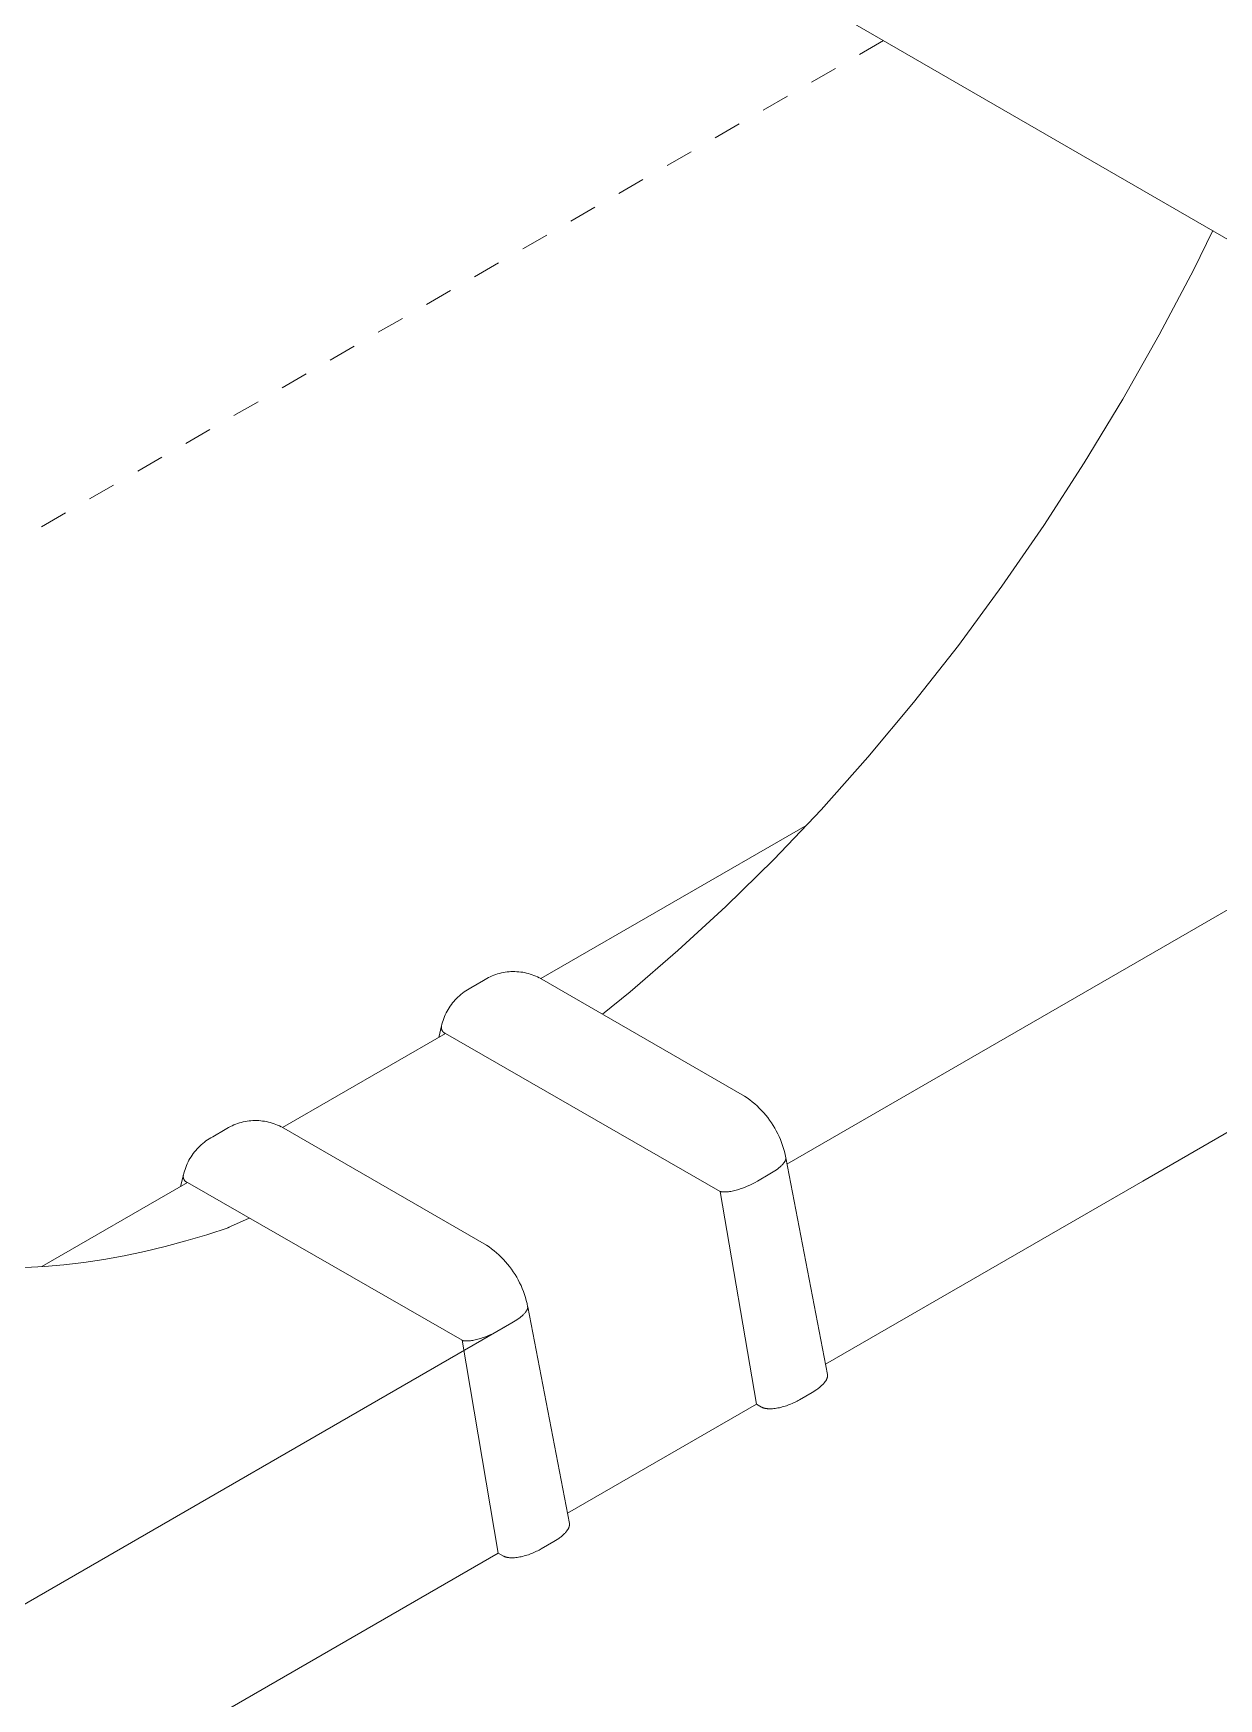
# Model space of a CAD drawing. Header units: inches. Extents: x -9 to 187, y -3 to 135.
# Drawn here: x 128.19 to 132.45, y 61.85 to 67.85 of the extents above; entities that cross this region are included whole.
import ezdxf

# ---------------------------------------------------------------- set-up
doc = ezdxf.new("R2010")
doc.units = ezdxf.units.IN
doc.linetypes.add('HIDDEN', pattern=[1.905, 1.27, -0.635])
doc.layers.add('ZANO_R', color=7, linetype='Continuous', lineweight=0)
doc.layers.add('ZANO_R_przerywana', color=250, linetype='HIDDEN', lineweight=0)

msp = doc.modelspace()

# ---------------------------------------------------------------- linework, layer by layer
at = {"layer": 'ZANO_R'}
for p, q in [((121.3166, 73.55779), (148.32482, 57.96459)), ((132.36477, 66.99988), (132.43392, 67.1392)), ((132.24106, 66.76477), (132.36477, 66.99988)), ((132.10966, 66.53211), (132.24106, 66.76477)), ((131.97108, 66.30299), (132.10966, 66.53211)), ((131.82586, 66.07834), (131.97108, 66.30299)), ((131.67461, 65.85917), (131.82586, 66.07834)), ((130.901, 63.77879), (134.57767, 65.90151)), ((131.51801, 65.64637), (131.67461, 65.85917)), ((131.3568, 65.44088), (131.51801, 65.64637)), ((132.18145, 63.71796), (135.27056, 65.50147)), ((131.19171, 65.24342), (131.3568, 65.44088)), ((131.02355, 65.05476), (131.19171, 65.24342)), ((130.8531, 64.8755), (131.02355, 65.05476)), ((130.0147, 64.44672), (130.97222, 64.99954)), ((130.68115, 64.70617), (130.8531, 64.8755)), ((130.50849, 64.54719), (130.68115, 64.70617)), ((130.33593, 64.39892), (130.50849, 64.54719)), ((129.82664, 64.45034), (129.83297, 64.45339)), ((129.83297, 64.45339), (129.8394, 64.45621)), ((129.8394, 64.45621), (129.84593, 64.45881)), ((129.84593, 64.45881), (129.85255, 64.46118)), ((129.85255, 64.46118), (129.85924, 64.46332)), ((129.85924, 64.46332), (129.86601, 64.46523)), ((129.86601, 64.46523), (129.87283, 64.4669)), ((129.87283, 64.4669), (129.87971, 64.46833)), ((129.87971, 64.46833), (129.88664, 64.46952)), ((129.88664, 64.46952), (129.8936, 64.47047)), ((129.8936, 64.47047), (129.90059, 64.47118)), ((129.90059, 64.47118), (129.9076, 64.47164)), ((129.9076, 64.47164), (129.91463, 64.47186)), ((129.91463, 64.47186), (129.92166, 64.47183)), ((129.92166, 64.47183), (129.92868, 64.47156)), ((129.92868, 64.47156), (129.93569, 64.47105)), ((129.93569, 64.47105), (129.94267, 64.47029)), ((129.94267, 64.47029), (129.94963, 64.46929)), ((129.94963, 64.46929), (129.95655, 64.46805)), ((129.95655, 64.46805), (129.96342, 64.46657)), ((129.96342, 64.46657), (129.97023, 64.46486)), ((129.97023, 64.46486), (129.97698, 64.4629)), ((129.97698, 64.4629), (129.98366, 64.46071)), ((129.98366, 64.46071), (129.99026, 64.4583)), ((129.99026, 64.4583), (129.99677, 64.45565)), ((129.99677, 64.45565), (130.00318, 64.45278)), ((130.00318, 64.45278), (130.00949, 64.44969)), ((129.72735, 64.3898), (129.73294, 64.39429)), ((129.73294, 64.39429), (129.73868, 64.39859)), ((129.73868, 64.39859), (129.74456, 64.40269)), ((129.74456, 64.40269), (129.75058, 64.40659)), ((129.75058, 64.40659), (129.75674, 64.41027)), ((129.75674, 64.41027), (129.76301, 64.41374)), ((129.76301, 64.41374), (129.80833, 64.4399)), ((129.80833, 64.4399), (129.81431, 64.44359)), ((129.81431, 64.44359), (129.82041, 64.44707)), ((129.82041, 64.44707), (129.82664, 64.45034)), ((130.01068, 64.44904), (130.74805, 64.02332)), ((130.23686, 64.31845), (130.33593, 64.39892)), ((129.67764, 64.32916), (129.68117, 64.3354)), ((129.68117, 64.3354), (129.68491, 64.34152)), ((129.68491, 64.34152), (129.68886, 64.34751)), ((129.68886, 64.34751), (129.69301, 64.35335)), ((129.69301, 64.35335), (129.69737, 64.35905)), ((129.69737, 64.35905), (129.70191, 64.3646)), ((129.70191, 64.3646), (129.70665, 64.36998)), ((129.70665, 64.36998), (129.71156, 64.3752)), ((129.71156, 64.3752), (129.71666, 64.38025)), ((129.71666, 64.38025), (129.72192, 64.38512)), ((129.72192, 64.38512), (129.72735, 64.3898)), ((129.64734, 64.23463), (129.65777, 64.27675)), ((129.65703, 64.27153), (129.65702, 64.27071)), ((129.65707, 64.27236), (129.65703, 64.27153)), ((129.65714, 64.27318), (129.65707, 64.27236)), ((129.65724, 64.274), (129.65714, 64.27318)), ((129.65737, 64.27482), (129.65724, 64.274)), ((129.65753, 64.27563), (129.65737, 64.27482)), ((129.65753, 64.27563), (129.65923, 64.28259)), ((129.65923, 64.28259), (129.66116, 64.2895)), ((129.66116, 64.2895), (129.66333, 64.29633)), ((129.66333, 64.29633), (129.66574, 64.30309)), ((129.66574, 64.30309), (129.66838, 64.30976)), ((129.66838, 64.30976), (129.67124, 64.31633)), ((129.67124, 64.31633), (129.67433, 64.3228)), ((129.67433, 64.3228), (129.67764, 64.32916)), ((129.0857, 63.91036), (129.67176, 64.24872)), ((129.65702, 64.27071), (129.65703, 64.26988)), ((129.65703, 64.26988), (129.65707, 64.26906)), ((129.65707, 64.26906), (129.65714, 64.26823)), ((129.65714, 64.26823), (129.65724, 64.26741)), ((129.65724, 64.26741), (129.65737, 64.2666)), ((129.65737, 64.2666), (129.65753, 64.26579)), ((129.65753, 64.26579), (129.65771, 64.26498)), ((129.65771, 64.26498), (129.65793, 64.26419)), ((129.65793, 64.26419), (129.65817, 64.2634)), ((129.65817, 64.2634), (129.65843, 64.26261)), ((129.65843, 64.26261), (129.65873, 64.26184)), ((129.65873, 64.26184), (129.65905, 64.26108)), ((129.65905, 64.26108), (129.6594, 64.26033)), ((129.6594, 64.26033), (129.65977, 64.2596)), ((129.65977, 64.2596), (129.66017, 64.25887)), ((129.66017, 64.25887), (129.66059, 64.25817)), ((129.66059, 64.25817), (129.66104, 64.25747)), ((129.66104, 64.25747), (129.66151, 64.25679)), ((129.66151, 64.25679), (129.66201, 64.25613)), ((129.66201, 64.25613), (129.66253, 64.25549)), ((129.66253, 64.25549), (129.66307, 64.25487)), ((129.66307, 64.25487), (129.66363, 64.25426)), ((129.66363, 64.25426), (129.66421, 64.25367)), ((129.66421, 64.25367), (129.66481, 64.25311)), ((129.66481, 64.25311), (129.66543, 64.25256)), ((129.66543, 64.25256), (129.66607, 64.25204)), ((129.66607, 64.25204), (129.66673, 64.25154)), ((129.66673, 64.25154), (129.6674, 64.25107)), ((129.6674, 64.25107), (129.66809, 64.25061)), ((129.66809, 64.25061), (129.6688, 64.25018)), ((129.6688, 64.25018), (129.66952, 64.24978)), ((129.66952, 64.24978), (129.67025, 64.2494)), ((129.67025, 64.2494), (129.671, 64.24905)), ((129.671, 64.24905), (129.67176, 64.24872)), ((129.67176, 64.24872), (130.66035, 63.68075)), ((130.74822, 64.02322), (130.75767, 64.01682)), ((130.75767, 64.01682), (130.7669, 64.01012)), ((130.7669, 64.01012), (130.7759, 64.0031)), ((130.7759, 64.0031), (130.78467, 63.99579)), ((130.78467, 63.99579), (130.79318, 63.98819)), ((130.79318, 63.98819), (130.80143, 63.98031)), ((130.80143, 63.98031), (130.80941, 63.97216)), ((130.80941, 63.97216), (130.81711, 63.96374)), ((128.89142, 63.91072), (128.89764, 63.91398)), ((128.89764, 63.91398), (128.90398, 63.91703)), ((128.90398, 63.91703), (128.91041, 63.91986)), ((128.91041, 63.91986), (128.91694, 63.92246)), ((128.91694, 63.92246), (128.92355, 63.92483)), ((128.92355, 63.92483), (128.93025, 63.92697)), ((128.93025, 63.92697), (128.93701, 63.92887)), ((128.93701, 63.92887), (128.94384, 63.93054)), ((128.94384, 63.93054), (128.95072, 63.93197)), ((128.95072, 63.93197), (128.95764, 63.93316)), ((128.95764, 63.93316), (128.96461, 63.93411)), ((128.96461, 63.93411), (128.9716, 63.93482)), ((128.9716, 63.93482), (128.97861, 63.93528)), ((128.97861, 63.93528), (128.98563, 63.9355)), ((128.98563, 63.9355), (128.99266, 63.93548)), ((128.99266, 63.93548), (128.99968, 63.93521)), ((128.99968, 63.93521), (129.00669, 63.9347)), ((129.00669, 63.9347), (129.01368, 63.93394)), ((129.01368, 63.93394), (129.02064, 63.93294)), ((129.02064, 63.93294), (129.02755, 63.9317)), ((129.02755, 63.9317), (129.03442, 63.93022)), ((129.03442, 63.93022), (129.04124, 63.9285)), ((129.04124, 63.9285), (129.04799, 63.92655)), ((129.04799, 63.92655), (129.05467, 63.92436)), ((129.05467, 63.92436), (129.06126, 63.92194)), ((129.06126, 63.92194), (129.06777, 63.9193)), ((129.06777, 63.9193), (129.07419, 63.91642)), ((129.07419, 63.91642), (129.0805, 63.91333)), ((129.08169, 63.91268), (129.81905, 63.48696)), ((130.81711, 63.96374), (130.82453, 63.95507)), ((130.82453, 63.95507), (130.83165, 63.94616)), ((130.83165, 63.94616), (130.83847, 63.93701)), ((130.83847, 63.93701), (130.84498, 63.92764)), ((130.84498, 63.92764), (130.85118, 63.91806)), ((130.85118, 63.91806), (130.85704, 63.90827)), ((128.79293, 63.84876), (128.79836, 63.85345)), ((128.79836, 63.85345), (128.80395, 63.85794)), ((128.80395, 63.85794), (128.80969, 63.86224)), ((128.80969, 63.86224), (128.81557, 63.86634)), ((128.81557, 63.86634), (128.82159, 63.87023)), ((128.82159, 63.87023), (128.82774, 63.87392)), ((128.82774, 63.87392), (128.83402, 63.87739)), ((128.83402, 63.87739), (128.87933, 63.90355)), ((128.87933, 63.90355), (128.88531, 63.90724)), ((128.88531, 63.90724), (128.89142, 63.91072)), ((130.85704, 63.90827), (130.86258, 63.89829)), ((130.86258, 63.89829), (130.86777, 63.88813)), ((130.86777, 63.88813), (130.87263, 63.87781)), ((130.87263, 63.87781), (130.87713, 63.86732)), ((130.87713, 63.86732), (130.88128, 63.85669)), ((130.88128, 63.85669), (130.88507, 63.84593)), ((128.74534, 63.78645), (128.74865, 63.79281)), ((128.74865, 63.79281), (128.75218, 63.79905)), ((128.75218, 63.79905), (128.75592, 63.80517)), ((128.75592, 63.80517), (128.75987, 63.81115)), ((128.75987, 63.81115), (128.76402, 63.817)), ((128.76402, 63.817), (128.76837, 63.8227)), ((128.76837, 63.8227), (128.77292, 63.82824)), ((128.77292, 63.82824), (128.77765, 63.83363)), ((128.77765, 63.83363), (128.78257, 63.83885)), ((128.78257, 63.83885), (128.78766, 63.84389)), ((128.78766, 63.84389), (128.79293, 63.84876)), ((130.88507, 63.84593), (130.8885, 63.83505)), ((130.8885, 63.83505), (130.89156, 63.82406)), ((130.89156, 63.82406), (130.89425, 63.81297)), ((130.89425, 63.81297), (130.89657, 63.8018)), ((130.8947, 63.79132), (130.89429, 63.79046)), ((130.89507, 63.79217), (130.8947, 63.79132)), ((130.8954, 63.793), (130.89507, 63.79217)), ((130.8957, 63.79381), (130.8954, 63.793)), ((130.89583, 63.79422), (130.8957, 63.79381)), ((130.89596, 63.79462), (130.89583, 63.79422)), ((130.89608, 63.79501), (130.89596, 63.79462)), ((130.89618, 63.7954), (130.89608, 63.79501)), ((130.89628, 63.79579), (130.89618, 63.7954)), ((130.89637, 63.79618), (130.89628, 63.79579)), ((130.89645, 63.79656), (130.89637, 63.79618)), ((130.89652, 63.79694), (130.89645, 63.79656)), ((130.89658, 63.79731), (130.89652, 63.79694)), ((130.89657, 63.8018), (130.89662, 63.80148)), ((130.89663, 63.79768), (130.89658, 63.79731)), ((130.89662, 63.80148), (130.89667, 63.80115)), ((130.89668, 63.79804), (130.89663, 63.79768)), ((130.89667, 63.80115), (130.89671, 63.80082)), ((130.89671, 63.79841), (130.89668, 63.79804)), ((130.89669, 63.80119), (131.04676, 63.02142)), ((130.89671, 63.80082), (130.89673, 63.80049)), ((130.89674, 63.79876), (130.89671, 63.79841)), ((130.89673, 63.80049), (130.89675, 63.80015)), ((130.89675, 63.79912), (130.89674, 63.79876)), ((130.89675, 63.80015), (130.89676, 63.79981)), ((130.89676, 63.79947), (130.89675, 63.79912)), ((130.89676, 63.79981), (130.89676, 63.79947)), ((128.71835, 63.69827), (128.72877, 63.7404)), ((128.72804, 63.73518), (128.72802, 63.73435)), ((128.72802, 63.73435), (128.72804, 63.73353)), ((128.72808, 63.736), (128.72804, 63.73518)), ((128.72804, 63.73353), (128.72808, 63.7327)), ((128.72815, 63.73683), (128.72808, 63.736)), ((128.72808, 63.7327), (128.72815, 63.73188)), ((128.72825, 63.73764), (128.72815, 63.73683)), ((128.72815, 63.73188), (128.72825, 63.73106)), ((128.72838, 63.73846), (128.72825, 63.73764)), ((128.72854, 63.73927), (128.72838, 63.73846)), ((128.72854, 63.73927), (128.73023, 63.74624)), ((128.73023, 63.74624), (128.73217, 63.75314)), ((128.73217, 63.75314), (128.73434, 63.75998)), ((128.73434, 63.75998), (128.73674, 63.76673)), ((128.73674, 63.76673), (128.73938, 63.7734)), ((128.73938, 63.7734), (128.74225, 63.77997)), ((128.74225, 63.77997), (128.74534, 63.78645)), ((130.83964, 63.74336), (130.79432, 63.7172)), ((130.84559, 63.74689), (130.83964, 63.74336)), ((130.85146, 63.75056), (130.84559, 63.74689)), ((130.85721, 63.75436), (130.85146, 63.75056)), ((130.86277, 63.75827), (130.85721, 63.75436)), ((130.86808, 63.76226), (130.86277, 63.75827)), ((130.87063, 63.76428), (130.86808, 63.76226)), ((130.87309, 63.7663), (130.87063, 63.76428)), ((130.87547, 63.76832), (130.87309, 63.7663)), ((130.87774, 63.77035), (130.87547, 63.76832)), ((130.87991, 63.77237), (130.87774, 63.77035)), ((130.88197, 63.77438), (130.87991, 63.77237)), ((130.88392, 63.77638), (130.88197, 63.77438)), ((130.88574, 63.77836), (130.88392, 63.77638)), ((130.88743, 63.78032), (130.88574, 63.77836)), ((130.88899, 63.78224), (130.88743, 63.78032)), ((130.88972, 63.7832), (130.88899, 63.78224)), ((130.89042, 63.78414), (130.88972, 63.7832)), ((130.89108, 63.78508), (130.89042, 63.78414)), ((130.8917, 63.786), (130.89108, 63.78508)), ((130.89229, 63.78692), (130.8917, 63.786)), ((130.89285, 63.78782), (130.89229, 63.78692)), ((130.89336, 63.78871), (130.89285, 63.78782)), ((130.89384, 63.78959), (130.89336, 63.78871)), ((130.89429, 63.79046), (130.89384, 63.78959)), ((128.21878, 63.40984), (128.74277, 63.71237)), ((128.72825, 63.73106), (128.72838, 63.73024)), ((128.72838, 63.73024), (128.72854, 63.72943)), ((128.72854, 63.72943), (128.72872, 63.72863)), ((128.72872, 63.72863), (128.72893, 63.72783)), ((128.72893, 63.72783), (128.72917, 63.72704)), ((128.72917, 63.72704), (128.72944, 63.72626)), ((128.72944, 63.72626), (128.72974, 63.72549)), ((128.72974, 63.72549), (128.73006, 63.72473)), ((128.73006, 63.72473), (128.7304, 63.72398)), ((128.7304, 63.72398), (128.73078, 63.72324)), ((128.73078, 63.72324), (128.73118, 63.72252)), ((128.73118, 63.72252), (128.7316, 63.72181)), ((128.7316, 63.72181), (128.73205, 63.72112)), ((128.73205, 63.72112), (128.73252, 63.72044)), ((128.73252, 63.72044), (128.73301, 63.71978)), ((128.73301, 63.71978), (128.73353, 63.71914)), ((128.73353, 63.71914), (128.73407, 63.71851)), ((128.73407, 63.71851), (128.73463, 63.7179)), ((128.73463, 63.7179), (128.73522, 63.71732)), ((128.73522, 63.71732), (128.73582, 63.71675)), ((128.73582, 63.71675), (128.73644, 63.71621)), ((128.73644, 63.71621), (128.73708, 63.71569)), ((128.73708, 63.71569), (128.73774, 63.71519)), ((128.73774, 63.71519), (128.73841, 63.71471)), ((128.73841, 63.71471), (128.7391, 63.71426)), ((128.7391, 63.71426), (128.73981, 63.71383)), ((128.73981, 63.71383), (128.74053, 63.71343)), ((128.74053, 63.71343), (128.74126, 63.71305)), ((128.74126, 63.71305), (128.74201, 63.7127)), ((128.74201, 63.7127), (128.74277, 63.71237)), ((128.74277, 63.71237), (129.73136, 63.1444)), ((130.66084, 63.68058), (130.66035, 63.68075)), ((130.66035, 63.68075), (130.79078, 62.91506)), ((130.66134, 63.68041), (130.66084, 63.68058)), ((130.66185, 63.68025), (130.66134, 63.68041)), ((130.66238, 63.68009), (130.66185, 63.68025)), ((130.66347, 63.6798), (130.66238, 63.68009)), ((130.66462, 63.67953), (130.66347, 63.6798)), ((130.66582, 63.67929), (130.66462, 63.67953)), ((130.66707, 63.67908), (130.66582, 63.67929)), ((130.66839, 63.67889), (130.66707, 63.67908)), ((130.66975, 63.67873), (130.66839, 63.67889)), ((130.67118, 63.6786), (130.66975, 63.67873)), ((130.67266, 63.67851), (130.67118, 63.6786)), ((130.67419, 63.67844), (130.67266, 63.67851)), ((130.67578, 63.6784), (130.67419, 63.67844)), ((130.67742, 63.6784), (130.67578, 63.6784)), ((130.67912, 63.67842), (130.67742, 63.6784)), ((130.68087, 63.67848), (130.67912, 63.67842)), ((130.68267, 63.67858), (130.68087, 63.67848)), ((130.68643, 63.67887), (130.68267, 63.67858)), ((130.69038, 63.6793), (130.68643, 63.67887)), ((130.69453, 63.67987), (130.69038, 63.6793)), ((130.69884, 63.68059), (130.69453, 63.67987)), ((130.70332, 63.68145), (130.69884, 63.68059)), ((130.70794, 63.68244), (130.70332, 63.68145)), ((130.71269, 63.68358), (130.70794, 63.68244)), ((130.71754, 63.68485), (130.71269, 63.68358)), ((130.72249, 63.68625), (130.71754, 63.68485)), ((130.72751, 63.68777), (130.72249, 63.68625)), ((130.73257, 63.6894), (130.72751, 63.68777)), ((130.73766, 63.69115), (130.73257, 63.6894)), ((130.74786, 63.69494), (130.73766, 63.69115)), ((130.75792, 63.69905), (130.74786, 63.69494)), ((130.76771, 63.70341), (130.75792, 63.69905)), ((130.77711, 63.70794), (130.76771, 63.70341)), ((130.786, 63.71256), (130.77711, 63.70794)), ((130.79432, 63.7172), (130.786, 63.71256)), ((132.18145, 63.71796), (131.03958, 63.05871)), ((128.88746, 63.54888), (128.96537, 63.58448)), ((128.66317, 63.48204), (128.73729, 63.50202)), ((128.73729, 63.50202), (128.81267, 63.52449)), ((128.81267, 63.52449), (128.89272, 63.55067)), ((128.37013, 63.42477), (128.44187, 63.43546)), ((128.44187, 63.43546), (128.51541, 63.4487)), ((128.51541, 63.4487), (128.58852, 63.4641)), ((128.58852, 63.4641), (128.66317, 63.48204)), ((129.81923, 63.48686), (129.82868, 63.48047)), ((129.82868, 63.48047), (129.83791, 63.47376)), ((129.83791, 63.47376), (129.84691, 63.46675)), ((129.84691, 63.46675), (129.85567, 63.45944)), ((129.85567, 63.45944), (129.86418, 63.45184)), ((129.86418, 63.45184), (129.87243, 63.44396)), ((129.87243, 63.44396), (129.88042, 63.43581)), ((129.88042, 63.43581), (129.88812, 63.42739)), ((128.15782, 63.4069), (128.22803, 63.41045)), ((128.22803, 63.41045), (128.29808, 63.41635)), ((128.29808, 63.41635), (128.37013, 63.42477)), ((129.88812, 63.42739), (129.89554, 63.41872)), ((129.89554, 63.41872), (129.90266, 63.4098)), ((129.90266, 63.4098), (129.90948, 63.40066)), ((129.90948, 63.40066), (129.91599, 63.39129)), ((129.91599, 63.39129), (129.92218, 63.3817)), ((129.92218, 63.3817), (129.92805, 63.37191)), ((129.92805, 63.37191), (129.93358, 63.36194)), ((129.93358, 63.36194), (129.93878, 63.35178)), ((129.93878, 63.35178), (129.94363, 63.34145)), ((129.94363, 63.34145), (129.94814, 63.33097)), ((129.94814, 63.33097), (129.95229, 63.32034)), ((129.95229, 63.32034), (129.95608, 63.30958)), ((129.95608, 63.30958), (129.95951, 63.29869)), ((129.95951, 63.29869), (129.96257, 63.2877)), ((129.96257, 63.2877), (129.96526, 63.27661)), ((129.96437, 63.25236), (129.96385, 63.25147)), ((129.96485, 63.25324), (129.96437, 63.25236)), ((129.9653, 63.25411), (129.96485, 63.25324)), ((129.96526, 63.27661), (129.96758, 63.26544)), ((129.9657, 63.25497), (129.9653, 63.25411)), ((129.96607, 63.25581), (129.9657, 63.25497)), ((129.96641, 63.25664), (129.96607, 63.25581)), ((129.96671, 63.25746), (129.96641, 63.25664)), ((129.96684, 63.25786), (129.96671, 63.25746)), ((129.96697, 63.25826), (129.96684, 63.25786)), ((129.96708, 63.25866), (129.96697, 63.25826)), ((129.96719, 63.25905), (129.96708, 63.25866)), ((129.96729, 63.25944), (129.96719, 63.25905)), ((129.96738, 63.25982), (129.96729, 63.25944)), ((129.96746, 63.2602), (129.96738, 63.25982)), ((129.96753, 63.26058), (129.96746, 63.2602)), ((129.96759, 63.26095), (129.96753, 63.26058)), ((129.96758, 63.26544), (129.96763, 63.26512)), ((129.96764, 63.26132), (129.96759, 63.26095)), ((129.96763, 63.26512), (129.96768, 63.2648)), ((129.96768, 63.26169), (129.96764, 63.26132)), ((129.96768, 63.2648), (129.96771, 63.26447)), ((129.96772, 63.26205), (129.96768, 63.26169)), ((129.9677, 63.26484), (130.11776, 62.48506)), ((129.96771, 63.26447), (129.96774, 63.26413)), ((129.96774, 63.26241), (129.96772, 63.26205)), ((129.96774, 63.26413), (129.96776, 63.2638)), ((129.96776, 63.26276), (129.96774, 63.26241)), ((129.96776, 63.2638), (129.96777, 63.26346)), ((129.96777, 63.26311), (129.96776, 63.26276)), ((129.96777, 63.26346), (129.96777, 63.26311)), ((129.91065, 63.20701), (124.94205, 60.33839)), ((129.91065, 63.20701), (129.86533, 63.18084)), ((129.9166, 63.21053), (129.91065, 63.20701)), ((129.92247, 63.21421), (129.9166, 63.21053)), ((129.92822, 63.21801), (129.92247, 63.21421)), ((129.93378, 63.22192), (129.92822, 63.21801)), ((129.93909, 63.22591), (129.93378, 63.22192)), ((129.94164, 63.22792), (129.93909, 63.22591)), ((129.9441, 63.22994), (129.94164, 63.22792)), ((129.94647, 63.23197), (129.9441, 63.22994)), ((129.94875, 63.234), (129.94647, 63.23197)), ((129.95092, 63.23602), (129.94875, 63.234)), ((129.95298, 63.23803), (129.95092, 63.23602)), ((129.95492, 63.24003), (129.95298, 63.23803)), ((129.95674, 63.24201), (129.95492, 63.24003)), ((129.95844, 63.24396), (129.95674, 63.24201)), ((129.96, 63.24589), (129.95844, 63.24396)), ((129.96073, 63.24684), (129.96, 63.24589)), ((129.96142, 63.24779), (129.96073, 63.24684)), ((129.96208, 63.24872), (129.96142, 63.24779)), ((129.96271, 63.24965), (129.96208, 63.24872)), ((129.9633, 63.25056), (129.96271, 63.24965)), ((129.96385, 63.25147), (129.9633, 63.25056)), ((129.73185, 63.14422), (129.73136, 63.1444)), ((129.73136, 63.1444), (129.86178, 62.37871)), ((129.73235, 63.14406), (129.73185, 63.14422)), ((129.73286, 63.14389), (129.73235, 63.14406)), ((129.73338, 63.14374), (129.73286, 63.14389)), ((129.73447, 63.14345), (129.73338, 63.14374)), ((129.73562, 63.14318), (129.73447, 63.14345)), ((129.73682, 63.14294), (129.73562, 63.14318)), ((129.73808, 63.14272), (129.73682, 63.14294)), ((129.73939, 63.14254), (129.73808, 63.14272)), ((129.74076, 63.14238), (129.73939, 63.14254)), ((129.74218, 63.14225), (129.74076, 63.14238)), ((129.74366, 63.14215), (129.74218, 63.14225)), ((129.7452, 63.14208), (129.74366, 63.14215)), ((129.74678, 63.14205), (129.7452, 63.14208)), ((129.74843, 63.14204), (129.74678, 63.14205)), ((129.75012, 63.14207), (129.74843, 63.14204)), ((129.75187, 63.14213), (129.75012, 63.14207)), ((129.75368, 63.14222), (129.75187, 63.14213)), ((129.75744, 63.14252), (129.75368, 63.14222)), ((129.76139, 63.14295), (129.75744, 63.14252)), ((129.76553, 63.14352), (129.76139, 63.14295)), ((129.76985, 63.14424), (129.76553, 63.14352)), ((129.77433, 63.14509), (129.76985, 63.14424)), ((129.77895, 63.14609), (129.77433, 63.14509)), ((129.78369, 63.14722), (129.77895, 63.14609)), ((129.78855, 63.14849), (129.78369, 63.14722)), ((129.7935, 63.14989), (129.78855, 63.14849)), ((129.79851, 63.15141), (129.7935, 63.14989)), ((129.80358, 63.15305), (129.79851, 63.15141)), ((129.80867, 63.1548), (129.80358, 63.15305)), ((129.81886, 63.15858), (129.80867, 63.1548)), ((129.82893, 63.1627), (129.81886, 63.15858)), ((129.83872, 63.16706), (129.82893, 63.1627)), ((129.84811, 63.17159), (129.83872, 63.16706)), ((129.85701, 63.1762), (129.84811, 63.17159)), ((129.86533, 63.18084), (129.85701, 63.1762)), ((131.04654, 63.01252), (131.04632, 63.01155)), ((131.04664, 63.013), (131.04654, 63.01252)), ((131.04673, 63.01347), (131.04664, 63.013)), ((131.04681, 63.01395), (131.04673, 63.01347)), ((131.04676, 63.02142), (131.04683, 63.02101)), ((131.04688, 63.01442), (131.04681, 63.01395)), ((131.04683, 63.02101), (131.0469, 63.0206)), ((131.04694, 63.01488), (131.04688, 63.01442)), ((131.0469, 63.0206), (131.04695, 63.02018)), ((131.04699, 63.01534), (131.04694, 63.01488)), ((131.04695, 63.02018), (131.047, 63.01976)), ((131.04703, 63.0158), (131.04699, 63.01534)), ((131.047, 63.01976), (131.04704, 63.01934)), ((131.04706, 63.01626), (131.04703, 63.0158)), ((131.04704, 63.01934), (131.04707, 63.01891)), ((131.04709, 63.01671), (131.04706, 63.01626)), ((131.04707, 63.01891), (131.04709, 63.01848)), ((131.04709, 63.01848), (131.0471, 63.01804)), ((131.0471, 63.01716), (131.04709, 63.01671)), ((131.0471, 63.01804), (131.04711, 63.0176)), ((131.04711, 63.0176), (131.0471, 63.01716)), ((130.99109, 62.95639), (130.94578, 62.93022)), ((130.99706, 62.95995), (130.99109, 62.95639)), ((131.00294, 62.96371), (130.99706, 62.95995)), ((131.00868, 62.96765), (131.00294, 62.96371)), ((131.01147, 62.96968), (131.00868, 62.96765)), ((131.01422, 62.97175), (131.01147, 62.96968)), ((131.01689, 62.97385), (131.01422, 62.97175)), ((131.0195, 62.97598), (131.01689, 62.97385)), ((131.02202, 62.97814), (131.0195, 62.97598)), ((131.02446, 62.98032), (131.02202, 62.97814)), ((131.02681, 62.98252), (131.02446, 62.98032)), ((131.02905, 62.98473), (131.02681, 62.98252)), ((131.03119, 62.98695), (131.02905, 62.98473)), ((131.03321, 62.98918), (131.03119, 62.98695)), ((131.03511, 62.9914), (131.03321, 62.98918)), ((131.03688, 62.99362), (131.03511, 62.9914)), ((131.03772, 62.99473), (131.03688, 62.99362)), ((131.03853, 62.99583), (131.03772, 62.99473)), ((131.0393, 62.99693), (131.03853, 62.99583)), ((131.04003, 62.99802), (131.0393, 62.99693)), ((131.04074, 62.99911), (131.04003, 62.99802)), ((131.0414, 63.0002), (131.04074, 62.99911)), ((131.04203, 63.00127), (131.0414, 63.0002)), ((131.04263, 63.00234), (131.04203, 63.00127)), ((131.04319, 63.0034), (131.04263, 63.00234)), ((131.04371, 63.00446), (131.04319, 63.0034)), ((131.04419, 63.0055), (131.04371, 63.00446)), ((131.04464, 63.00654), (131.04419, 63.0055)), ((131.04505, 63.00756), (131.04464, 63.00654)), ((131.04542, 63.00858), (131.04505, 63.00756)), ((131.04576, 63.00958), (131.04542, 63.00858)), ((131.04606, 63.01057), (131.04576, 63.00958)), ((131.04632, 63.01155), (131.04606, 63.01057)), ((130.79078, 62.91506), (130.11059, 62.52235)), ((130.80983, 62.90406), (130.79078, 62.91506)), ((130.81034, 62.90377), (130.80983, 62.90406)), ((130.81086, 62.90349), (130.81034, 62.90377)), ((130.81139, 62.90322), (130.81086, 62.90349)), ((130.81194, 62.90295), (130.81139, 62.90322)), ((130.8125, 62.90268), (130.81194, 62.90295)), ((130.81308, 62.90242), (130.8125, 62.90268)), ((130.81427, 62.90192), (130.81308, 62.90242)), ((130.81551, 62.90145), (130.81427, 62.90192)), ((130.81682, 62.90099), (130.81551, 62.90145)), ((130.81817, 62.90057), (130.81682, 62.90099)), ((130.81959, 62.90017), (130.81817, 62.90057)), ((130.82106, 62.89981), (130.81959, 62.90017)), ((130.82258, 62.89947), (130.82106, 62.89981)), ((130.82416, 62.89916), (130.82258, 62.89947)), ((130.8258, 62.89888), (130.82416, 62.89916)), ((130.82749, 62.89864), (130.8258, 62.89888)), ((130.82923, 62.89843), (130.82749, 62.89864)), ((130.83102, 62.89825), (130.82923, 62.89843)), ((130.83287, 62.8981), (130.83102, 62.89825)), ((130.83477, 62.898), (130.83287, 62.8981)), ((130.83672, 62.89792), (130.83477, 62.898)), ((130.83872, 62.89789), (130.83672, 62.89792)), ((130.84077, 62.89789), (130.83872, 62.89789)), ((130.845, 62.89801), (130.84077, 62.89789)), ((130.8494, 62.89827), (130.845, 62.89801)), ((130.85396, 62.8987), (130.8494, 62.89827)), ((130.85866, 62.89927), (130.85396, 62.8987)), ((130.86349, 62.9), (130.85866, 62.89927)), ((130.86842, 62.90089), (130.86349, 62.9)), ((130.87343, 62.90192), (130.86842, 62.90089)), ((130.87852, 62.90309), (130.87343, 62.90192)), ((130.88364, 62.90441), (130.87852, 62.90309)), ((130.8888, 62.90586), (130.88364, 62.90441)), ((130.89395, 62.90743), (130.8888, 62.90586)), ((130.89909, 62.90911), (130.89395, 62.90743)), ((130.90419, 62.91091), (130.89909, 62.90911)), ((130.90923, 62.9128), (130.90419, 62.91091)), ((130.91421, 62.91478), (130.90923, 62.9128)), ((130.91909, 62.91684), (130.91421, 62.91478)), ((130.92387, 62.91896), (130.91909, 62.91684)), ((130.92853, 62.92114), (130.92387, 62.91896)), ((130.93306, 62.92337), (130.92853, 62.92114)), ((130.93745, 62.92563), (130.93306, 62.92337)), ((130.94169, 62.92792), (130.93745, 62.92563)), ((130.94578, 62.93022), (130.94169, 62.92792)), ((130.11643, 62.47222), (130.11606, 62.47121)), ((130.11677, 62.47323), (130.11643, 62.47222)), ((130.11706, 62.47422), (130.11677, 62.47323)), ((130.11732, 62.4752), (130.11706, 62.47422)), ((130.11755, 62.47617), (130.11732, 62.4752)), ((130.11765, 62.47664), (130.11755, 62.47617)), ((130.11773, 62.47712), (130.11765, 62.47664)), ((130.11781, 62.47759), (130.11773, 62.47712)), ((130.11776, 62.48506), (130.11784, 62.48465)), ((130.11788, 62.47806), (130.11781, 62.47759)), ((130.11784, 62.48465), (130.1179, 62.48424)), ((130.11794, 62.47853), (130.11788, 62.47806)), ((130.1179, 62.48424), (130.11796, 62.48383)), ((130.11799, 62.47899), (130.11794, 62.47853)), ((130.11796, 62.48383), (130.11801, 62.48341)), ((130.11804, 62.47945), (130.11799, 62.47899)), ((130.11801, 62.48341), (130.11805, 62.48298)), ((130.11807, 62.4799), (130.11804, 62.47945)), ((130.11805, 62.48298), (130.11808, 62.48255)), ((130.11809, 62.48035), (130.11807, 62.4799)), ((130.11808, 62.48255), (130.1181, 62.48212)), ((130.11811, 62.4808), (130.11809, 62.48035)), ((130.1181, 62.48212), (130.11811, 62.48168)), ((130.11811, 62.48168), (130.11811, 62.48124)), ((130.11811, 62.48124), (130.11811, 62.4808)), ((130.0621, 62.42003), (130.01678, 62.39387)), ((130.06806, 62.42359), (130.0621, 62.42003)), ((130.07394, 62.42735), (130.06806, 62.42359)), ((130.07968, 62.43129), (130.07394, 62.42735)), ((130.08248, 62.43332), (130.07968, 62.43129)), ((130.08522, 62.43539), (130.08248, 62.43332)), ((130.0879, 62.43749), (130.08522, 62.43539)), ((130.09051, 62.43963), (130.0879, 62.43749)), ((130.09303, 62.44178), (130.09051, 62.43963)), ((130.09547, 62.44397), (130.09303, 62.44178)), ((130.09781, 62.44616), (130.09547, 62.44397)), ((130.10006, 62.44838), (130.09781, 62.44616)), ((130.10219, 62.4506), (130.10006, 62.44838)), ((130.10421, 62.45282), (130.10219, 62.4506)), ((130.10611, 62.45505), (130.10421, 62.45282)), ((130.10789, 62.45727), (130.10611, 62.45505)), ((130.10873, 62.45837), (130.10789, 62.45727)), ((130.10953, 62.45948), (130.10873, 62.45837)), ((130.1103, 62.46058), (130.10953, 62.45948)), ((130.11104, 62.46167), (130.1103, 62.46058)), ((130.11174, 62.46276), (130.11104, 62.46167)), ((130.11241, 62.46384), (130.11174, 62.46276)), ((130.11304, 62.46492), (130.11241, 62.46384)), ((130.11363, 62.46599), (130.11304, 62.46492)), ((130.11419, 62.46705), (130.11363, 62.46599)), ((130.11471, 62.4681), (130.11419, 62.46705)), ((130.1152, 62.46915), (130.11471, 62.4681)), ((130.11565, 62.47018), (130.1152, 62.46915)), ((130.11606, 62.47121), (130.11565, 62.47018)), ((129.86178, 62.37871), (124.39312, 59.22137)), ((129.88083, 62.36771), (129.86178, 62.37871)), ((129.88134, 62.36742), (129.88083, 62.36771)), ((129.88186, 62.36714), (129.88134, 62.36742)), ((129.8824, 62.36686), (129.88186, 62.36714)), ((129.88295, 62.36659), (129.8824, 62.36686)), ((129.88351, 62.36633), (129.88295, 62.36659)), ((129.88408, 62.36607), (129.88351, 62.36633)), ((129.88527, 62.36557), (129.88408, 62.36607)), ((129.88652, 62.36509), (129.88527, 62.36557)), ((129.88782, 62.36464), (129.88652, 62.36509)), ((129.88918, 62.36422), (129.88782, 62.36464)), ((129.89059, 62.36382), (129.88918, 62.36422)), ((129.89206, 62.36345), (129.89059, 62.36382)), ((129.89359, 62.36311), (129.89206, 62.36345)), ((129.89517, 62.3628), (129.89359, 62.36311)), ((129.8968, 62.36253), (129.89517, 62.3628)), ((129.89849, 62.36228), (129.8968, 62.36253)), ((129.90023, 62.36207), (129.89849, 62.36228)), ((129.90203, 62.36189), (129.90023, 62.36207)), ((129.90388, 62.36175), (129.90203, 62.36189)), ((129.90578, 62.36164), (129.90388, 62.36175)), ((129.90773, 62.36157), (129.90578, 62.36164)), ((129.90973, 62.36153), (129.90773, 62.36157)), ((129.91177, 62.36154), (129.90973, 62.36153)), ((129.916, 62.36165), (129.91177, 62.36154)), ((129.92041, 62.36192), (129.916, 62.36165)), ((129.92497, 62.36234), (129.92041, 62.36192)), ((129.92967, 62.36292), (129.92497, 62.36234)), ((129.93449, 62.36365), (129.92967, 62.36292)), ((129.93942, 62.36453), (129.93449, 62.36365)), ((129.94444, 62.36556), (129.93942, 62.36453)), ((129.94952, 62.36674), (129.94444, 62.36556)), ((129.95465, 62.36805), (129.94952, 62.36674)), ((129.9598, 62.3695), (129.95465, 62.36805)), ((129.96496, 62.37107), (129.9598, 62.3695)), ((129.97009, 62.37276), (129.96496, 62.37107)), ((129.97519, 62.37455), (129.97009, 62.37276)), ((129.98024, 62.37645), (129.97519, 62.37455)), ((129.98521, 62.37842), (129.98024, 62.37645)), ((129.9901, 62.38048), (129.98521, 62.37842)), ((129.99487, 62.3826), (129.9901, 62.38048)), ((129.99953, 62.38478), (129.99487, 62.3826)), ((130.00407, 62.38701), (129.99953, 62.38478)), ((130.00846, 62.38927), (130.00407, 62.38701)), ((130.0127, 62.39156), (130.00846, 62.38927)), ((130.01678, 62.39387), (130.0127, 62.39156))]:
    msp.add_line(p, q, dxfattribs=at)
at = {"layer": 'ZANO_R_przerywana', "ltscale": 0.05}
msp.add_line((131.2487, 67.82349), (126.57003, 65.12226), dxfattribs=at)

doc.saveas('drawing.dxf')
